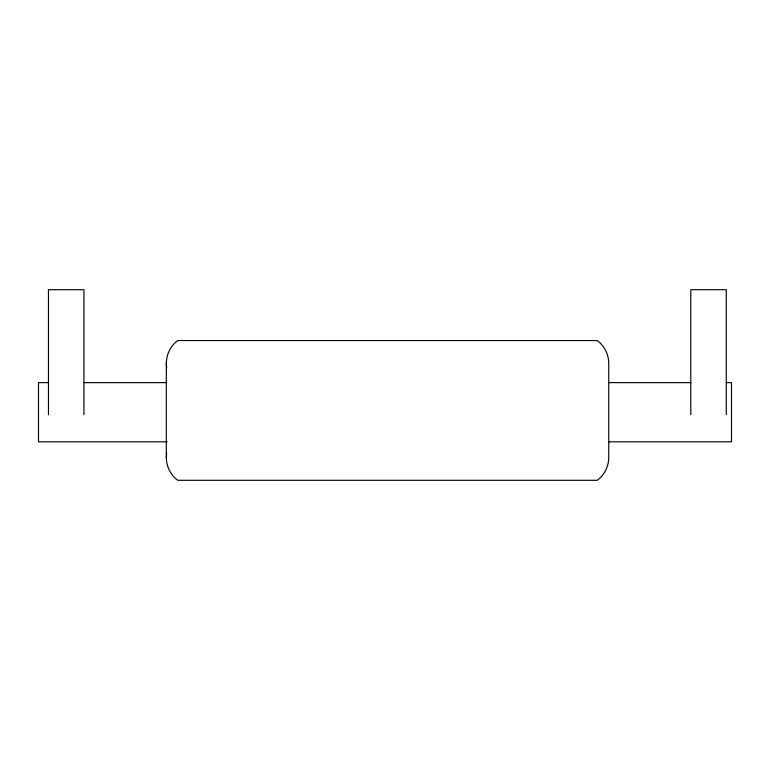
<?xml version="1.0" encoding="UTF-8"?>
<svg xmlns="http://www.w3.org/2000/svg" width="770" height="770" viewBox="0 0 770 770"><rect width="100%" height="100%" fill="white"/><g stroke="black" fill="none" stroke-linecap="round" stroke-linejoin="round"><path stroke-width="1.16" d="M166.31 363.469C166.349 354.595 170.507 345.749 177.793 340.552L597.202 340.552C604.527 345.72 608.714 354.575 608.752 363.469L608.752 457.39C608.714 466.274 604.527 475.138 597.202 480.297L177.793 480.297C170.507 475.109 166.349 466.264 166.31 457.39L166.31 363.469L166.657 367.983M166.31 457.39L166.657 452.875M48.462 382.632L38.5 382.632L38.5 441.826L167.234 441.826M83.94 382.632L166.859 382.632M609.089 382.632L690.806 382.632M726.283 382.632L731.5 382.632L731.5 441.826L608.781 441.826M726.283 414.683L726.283 289.703L690.806 289.703L690.806 414.683M83.94 414.683L83.94 289.703L48.462 289.703L48.462 414.683"/></g></svg>
